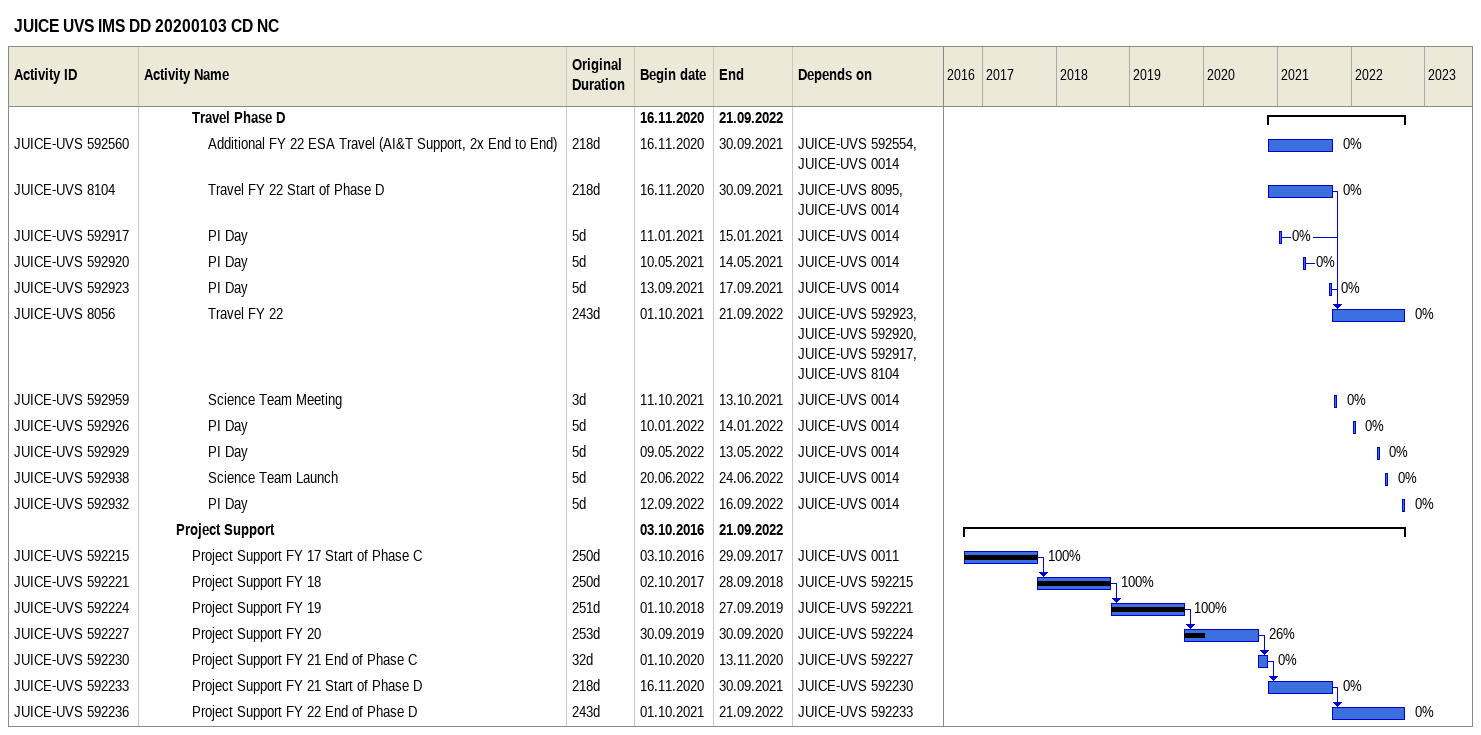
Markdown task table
JUICE UVS IMS DD 20200103 CD NC

| ID | Level | Task | Original duration | Start | Finish | Predecessors | % complete |
|---|---|---|---|---|---|---|---|
|  | 4 | **Travel Phase D** |  | 2020-11-16 | 2022-09-21 |  |  |
| JUICE-UVS 592560 | 5 | Additional FY 22 ESA Travel (AI&T Support, 2x End to End) | 218d | 2020-11-16 | 2021-09-30 | JUICE-UVS 592554, JUICE-UVS 0014 | 0 |
| JUICE-UVS 8104 | 5 | Travel FY 22 Start of Phase D | 218d | 2020-11-16 | 2021-09-30 | JUICE-UVS 8095, JUICE-UVS 0014 | 0 |
| JUICE-UVS 592917 | 5 | PI Day | 5d | 2021-01-11 | 2021-01-15 | JUICE-UVS 0014 | 0 |
| JUICE-UVS 592920 | 5 | PI Day | 5d | 2021-05-10 | 2021-05-14 | JUICE-UVS 0014 | 0 |
| JUICE-UVS 592923 | 5 | PI Day | 5d | 2021-09-13 | 2021-09-17 | JUICE-UVS 0014 | 0 |
| JUICE-UVS 8056 | 5 | Travel FY 22 | 243d | 2021-10-01 | 2022-09-21 | JUICE-UVS 592923, JUICE-UVS 592920, JUICE-UVS 592917, JUICE-UVS 8104 | 0 |
| JUICE-UVS 592959 | 5 | Science Team Meeting | 3d | 2021-10-11 | 2021-10-13 | JUICE-UVS 0014 | 0 |
| JUICE-UVS 592926 | 5 | PI Day | 5d | 2022-01-10 | 2022-01-14 | JUICE-UVS 0014 | 0 |
| JUICE-UVS 592929 | 5 | PI Day | 5d | 2022-05-09 | 2022-05-13 | JUICE-UVS 0014 | 0 |
| JUICE-UVS 592938 | 5 | Science Team Launch | 5d | 2022-06-20 | 2022-06-24 | JUICE-UVS 0014 | 0 |
| JUICE-UVS 592932 | 5 | PI Day | 5d | 2022-09-12 | 2022-09-16 | JUICE-UVS 0014 | 0 |
|  | 3 | **Project Support** |  | 2016-10-03 | 2022-09-21 |  |  |
| JUICE-UVS 592215 | 4 | Project Support FY 17 Start of Phase C | 250d | 2016-10-03 | 2017-09-29 | JUICE-UVS 0011 | 100 |
| JUICE-UVS 592221 | 4 | Project Support FY 18 | 250d | 2017-10-02 | 2018-09-28 | JUICE-UVS 592215 | 100 |
| JUICE-UVS 592224 | 4 | Project Support FY 19 | 251d | 2018-10-01 | 2019-09-27 | JUICE-UVS 592221 | 100 |
| JUICE-UVS 592227 | 4 | Project Support FY 20 | 253d | 2019-09-30 | 2020-09-30 | JUICE-UVS 592224 | 26 |
| JUICE-UVS 592230 | 4 | Project Support FY 21 End of Phase C | 32d | 2020-10-01 | 2020-11-13 | JUICE-UVS 592227 | 0 |
| JUICE-UVS 592233 | 4 | Project Support FY 21 Start of Phase D | 218d | 2020-11-16 | 2021-09-30 | JUICE-UVS 592230 | 0 |
| JUICE-UVS 592236 | 4 | Project Support FY 22 End of Phase D | 243d | 2021-10-01 | 2022-09-21 | JUICE-UVS 592233 | 0 |
